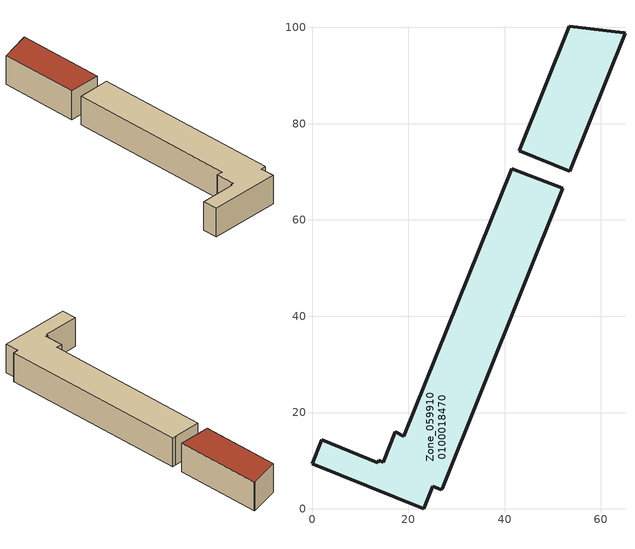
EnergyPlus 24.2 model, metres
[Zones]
Zone_0599100100018470
 floor ground (C_G): 65.01,98.79 53.49,70.14 43.07,74.35 53.45,100.25 64.73,98.85 z0; 19.09,15.12 41.47,70.63 50.68,67.11 52.08,66.55 27.03,4.17 26.95,4.21 26.86,3.97 25.08,4.67 23.24,0 0,9.34 1.98,14.3 13.68,9.61 13.84,10.05 14.75,9.68 17.27,15.96 z0
 wall outside (C_F): 43.07,74.35 53.49,70.14 65.01,98.79 64.73,98.85 53.45,100.25 43.07,74.35 z0:10.57; 1.98,14.3 0,9.34 23.24,0 25.08,4.67 26.86,3.97 26.95,4.21 27.03,4.17 52.08,66.55 50.68,67.11 41.47,70.63 19.09,15.12 17.27,15.96 14.75,9.68 13.84,10.05 13.68,9.61 1.98,14.3 z0:10.54; 17.27,15.96 14.75,9.68 13.84,10.05 13.68,9.61 1.98,14.3 0,9.34 23.24,0 25.08,4.67 26.86,3.97 26.95,4.21 27.03,4.17 52.08,66.55 50.68,67.11 41.47,70.63 19.09,15.12 z10.54
 roof outside (C_R): 53.49,70.14 65.01,98.79 64.73,98.85 53.45,100.25 43.07,74.35 z10.57
[BUILDING]
Pand.0599100100018470: North Axis=0; Terrain=City; Loads Convergence Tolerance Value=0.04; Temperature Convergence Tolerance Value=0.4; Solar Distribution=FullExterior; Maximum Number of Warmup Days=25; Minimum Number of Warmup Days=1
[Site:Location]
Rotterdam.The.Hague.AP_ZH_NLD Design_Conditions: Latitude=51.96; Longitude=4.45; Time Zone=1; Elevation=-4.5
[SITE:GROUNDTEMPERATURE:BUILDINGSURFACE]
18, 18, 18, 18, 18, 18, 18, 18, 18, 18, 18, 18
[MATERIAL] Thermal Absorptance=0.9; Solar Absorptance=0.7; Visible Absorptance=0.7
Name | Roughness | Thickness | Conductivity | Density | Specific Heat
G.TC.2015-2018 | MediumSmooth | 0.15 | 0.0428571 | 540 | 1210
F.TC.2015-2018 | Rough | 0.3 | 0.0666667 | 1920 | 840
R.TC.2015-2018 | MediumRough | 0.2 | 0.0333333 | 1500 | 1000
[CONSTRUCTION]
C_G: G.TC.2015-2018
C_F: F.TC.2015-2018
C_R: R.TC.2015-2018
[ZONE]
Zone_0599100100018470: Type=1; Multiplier=1; Ceiling Height=Autocalculate; Volume=Autocalculate; Floor Area=autocalculate; Part of Total Floor Area=Yes
[ZONEINFILTRATION:DESIGNFLOWRATE]
Infil_Zone_0599100100018470: Zone or ZoneList or Space or SpaceList=Zone_0599100100018470; Schedule=AlwaysOn; Design Flow Rate Calculation Method=Flow/Area; Flow Rate per Floor Area=0.0015; Constant Term Coefficient=1; Temperature Term Coefficient=0; Velocity Term Coefficient=0; Velocity Squared Term Coefficient=0
[HVACTEMPLATE:ZONE:IDEALLOADSAIRSYSTEM]
Zone_0599100100018470: Maximum Heating Supply Air Temperature=50; Minimum Cooling Supply Air Temperature=13; Maximum Heating Supply Air Humidity Ratio=0.0156; Minimum Cooling Supply Air Humidity Ratio=0.0077; Heating Limit=NoLimit; Cooling Limit=NoLimit; Dehumidification Control Type=ConstantSensibleHeatRatio; Cooling Sensible Heat Ratio=0.7; Dehumidification Setpoint=60; Humidification Control Type=None; Humidification Setpoint=30; Outdoor Air Method=None; Outdoor Air Flow Rate per Person=0.00944; Outdoor Air Flow Rate per Zone Floor Area=0; Outdoor Air Flow Rate per Zone=0; Demand Controlled Ventilation Type=None; Outdoor Air Economizer Type=NoEconomizer; Heat Recovery Type=None; Sensible Heat Recovery Effectiveness=0.7; Latent Heat Recovery Effectiveness=0.65
[ZONECONTROL:THERMOSTAT]
ThermostatControl_Zone_0599100100018470: Zone or ZoneList=Zone_0599100100018470; Control Type Schedule=DualSetpointControlType; Control 1=Thermostat_Zone_0599100100018470; Temperature Difference Between Cutout And Setpoint=0
[THERMOSTATSETPOINT:DUALSETPOINT]
Thermostat_Zone_0599100100018470: Heating Setpoint Temperature Schedule=HeatingSetpoint_Zone_0599100100018470; Cooling Setpoint Temperature Schedule=CoolingSetpoint_Zone_0599100100018470
[SCHEDULE:COMPACT]
HeatingSetpoint_Zone_0599100100018470: Through: 12/31, For: AllDays, Until: 24:00, 21
CoolingSetpoint_Zone_0599100100018470: Through: 12/31, For: AllDays, Until: 24:00, 24
DualSetpointControlType: Through: 12/31, For: AllDays, Until: 24:00, 4
AlwaysOn: Through: 12/31, For: AllDays, Until: 24:00, 1
